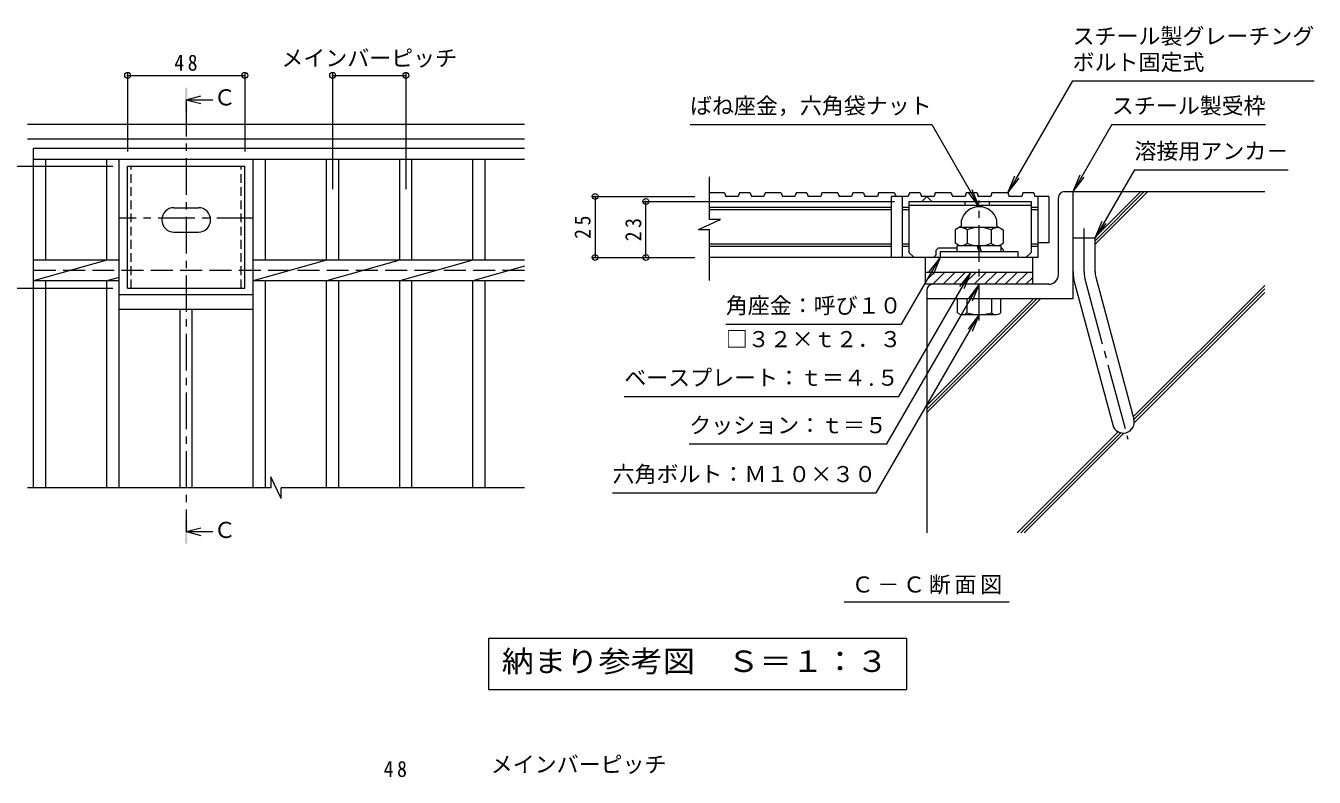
# Model space of a CAD drawing. Units: millimetres, scale not verified. Extents: x -576 to 542, y -411 to 419.
# Drawn here: x -36 to 491, y 34 to 342 of the extents above; entities that cross this region are included whole.
import ezdxf
from ezdxf.enums import TextEntityAlignment as Align

# ---------------------------------------------------------------- set-up
doc = ezdxf.new("R2010")
doc.units = ezdxf.units.MM
doc.header["$LTSCALE"] = 3
doc.header["$PDMODE"] = 32
doc.header["$PDSIZE"] = 2.4
for name, pattern in [('CHAIN1', [8, 5, -1, 1, -1]), ('CHAIN2', [12, 9, -1, 1, -1]), ('DASHED1', [1.8, 1.2, -0.6]), ('DASHED3', [4, 3, -1])]:
    doc.linetypes.add(name, pattern=pattern)
for name, color, linetype, lineweight in [('3-0_通り芯', 3, 'Continuous', 18), ('3-1_躯体', 2, 'Continuous', 18), ('3-2_仕上', 3, 'Continuous', 18), ('3-4_文字', 7, 'Continuous', 18), ('3-5_建具', 7, 'Continuous', 18), ('3-6_間仕切', 6, 'Continuous', 9), ('3-8_ハッチ', 4, 'Continuous', 18), ('3-9_記号', 2, 'Continuous', 18)]:
    doc.layers.add(name, color=color, linetype=linetype, lineweight=lineweight)
doc.styles.add('ＭＳ ゴシック', font='')
doc.styles.get('ＭＳ ゴシック').set_extended_font_data('MS Gothic')

msp = doc.modelspace()

# ---------------------------------------------------------------- linework, layer by layer
at = {"layer": '3-0_通り芯'}
msp.add_line((332.65, 271.966), (334.693, 269.923), dxfattribs=at)
at = {"layer": '3-1_躯体'}
for p, q in [((-35.737, 301.608), (167.818, 301.608)), ((-35.737, 295.607), (167.818, 295.607)), ((5.259, 284.357), (53.259, 284.357)), ((5.259, 234.357), (5.259, 284.357)), ((53.259, 234.357), (53.259, 284.357)), ((325.4, 269.923), (375.4, 269.923)), ((325.4, 269.923), (325.4, 249.055)), ((348.395, 268.423), (348.395, 269.923)), ((358.395, 268.423), (358.395, 269.923)), ((375.4, 269.923), (375.4, 249.055)), ((386.65, 239.966), (386.65, 271.466)), ((389.15, 273.966), (392.65, 273.966)), ((392.65, 229.966), (392.65, 273.966)), ((24.259, 267.352), (34.259, 267.352)), ((325.4, 268.423), (375.4, 268.423)), ((24.259, 257.352), (34.259, 257.352)), ((392.65, 254.966), (401.65, 254.966)), ((401.65, 241.151), (401.65, 254.966)), ((327.489, 246.966), (325.4, 249.055)), ((336.489, 249.966), (337.489, 250.966)), ((336.489, 247.966), (336.489, 249.966)), ((337.489, 250.966), (345.15, 250.966)), ((363.311, 250.966), (363.15, 250.966)), ((364.011, 250.266), (363.311, 250.966)), ((364.011, 250.266), (364.011, 249.266)), ((373.311, 246.966), (375.4, 249.055)), ((335.489, 246.966), (327.489, 246.966)), ((336.489, 247.966), (335.489, 246.966)), ((332.15, 237.229), (335.886, 240.966)), ((332.15, 240.966), (376.15, 240.966)), ((335.129, 235.966), (340.129, 240.966)), ((339.372, 235.966), (344.372, 240.966)), ((343.614, 235.966), (348.614, 240.966)), ((347.857, 235.966), (352.857, 240.966)), ((352.1, 235.966), (357.1, 240.966)), ((356.342, 235.966), (361.342, 240.966)), ((360.585, 235.966), (365.585, 240.966)), ((364.827, 235.966), (369.827, 240.966)), ((369.07, 235.966), (374.07, 240.966)), ((373.313, 235.966), (376.15, 238.803)), ((376.15, 235.966), (376.15, 240.966)), ((401.956, 238.822), (417.549, 180.631)), ((5.259, 234.357), (53.259, 234.357)), ((332.65, 233.466), (332.65, 229.966)), ((393.263, 236.492), (408.855, 178.301)), ((392.65, 229.966), (332.65, 229.966)), ((345.265, 224.309), (345.265, 229.966)), ((349.15, 229.966), (349.15, 224.309)), ((359.15, 229.966), (359.15, 224.309)), ((363.035, 224.309), (363.035, 229.966)), ((347.207, 223.566), (361.092, 223.566))]:
    msp.add_line(p, q, dxfattribs=at)
at = {"layer": '3-1_躯体', "linetype": 'DASHED1'}
for p, q in [((6.759, 234.357), (6.759, 284.357)), ((51.759, 234.357), (51.759, 284.357))]:
    msp.add_line(p, q, dxfattribs=at)
at = {"layer": '3-1_躯体', "linetype": 'CHAIN1'}
msp.add_line((354.15, 221.136), (354.15, 270.291), dxfattribs=at)
at = {"layer": '3-1_躯体', "linetype": 'CHAIN2'}
for p, q in [((397.15, 241.151), (397.15, 258.771)), ((397.61, 237.657), (415.071, 172.49))]:
    msp.add_line(p, q, dxfattribs=at)
at = {"layer": '3-1_躯体', "linetype": 'DASHED3'}
msp.add_line((167.818, 241.607), (-35.737, 241.607), dxfattribs=at)
at = {"layer": '3-1_躯体'}
msp.add_lwpolyline([(382.65, 235.966), (332.15, 235.966), (332.15, 240.966)], dxfattribs=at)
for centre, radius, start, end in [((389.15, 271.466), 2.5, 90, 180), ((24.259, 262.352), 5, 90, 270), ((34.259, 262.352), 5, 270, 90), ((382.65, 239.966), 4, 270, 0), ((410.65, 241.151), 18, 180, 195), ((410.65, 241.151), 9, 180, 195.00002), ((335.15, 233.466), 2.5, 90, 180), ((347.207, 226.476), 2.91, 228.1237, 311.87611), ((354.15, 240.756), 17.19, 253.09029, 286.90971), ((361.092, 226.476), 2.91, 228.12389, 311.8763), ((413.202, 179.466), 4.5, 195.00014, 14.99991)]:
    msp.add_arc(centre, radius, start, end, dxfattribs=at)
at = {"layer": '3-1_躯体', "linetype": 'CHAIN2'}
msp.add_arc((410.65, 241.151), 13.5, 180, 194.99995, dxfattribs=at)
at = {"layer": '3-2_仕上'}
for p, q in [((167.818, 291.607), (-33.241, 291.607)), ((-33.241, 152.55), (-33.241, 291.607)), ((167.818, 287.107), (-33.241, 287.107)), ((-28.241, 245.85), (-28.241, 287.107)), ((-3.241, 245.85), (-3.241, 287.107)), ((1.759, 152.55), (1.759, 287.107)), ((56.759, 152.55), (56.759, 287.107)), ((61.759, 245.85), (61.759, 287.107)), ((86.759, 245.85), (86.759, 287.107)), ((91.759, 245.85), (91.759, 287.107)), ((116.759, 245.85), (116.759, 287.107)), ((121.759, 245.85), (121.759, 287.107)), ((146.759, 245.85), (146.759, 287.107)), ((151.759, 245.85), (151.759, 287.107)), ((243.616, 262.535), (243.616, 279.966)), ((249.82, 273.466), (243.616, 273.466)), ((249.82, 273.466), (250.332, 271.966)), ((255.445, 271.966), (250.332, 271.966)), ((260.363, 273.466), (260.875, 271.966)), ((265.988, 271.966), (260.875, 271.966)), ((273.047, 273.466), (273.558, 271.966)), ((278.671, 271.966), (273.558, 271.966)), ((283.59, 273.466), (284.101, 271.966)), ((289.214, 271.966), (284.101, 271.966)), ((296.273, 273.466), (296.784, 271.966)), ((301.898, 271.966), (296.784, 271.966)), ((306.816, 273.466), (307.328, 271.966)), ((312.441, 271.966), (307.328, 271.966)), ((319.499, 273.466), (320.011, 271.966)), ((322.65, 271.966), (322.65, 246.966)), ((330.043, 273.466), (330.554, 271.966)), ((335.667, 271.966), (330.554, 271.966)), ((330.607, 269.923), (332.65, 271.966)), ((342.726, 273.466), (343.237, 271.966)), ((353.269, 273.466), (353.78, 271.966)), ((358.894, 271.966), (353.78, 271.966)), ((365.952, 273.466), (366.464, 271.966)), ((376.495, 273.466), (377.007, 271.966)), ((382.65, 271.966), (377.007, 271.966)), ((378.15, 271.966), (378.15, 246.966)), ((382.65, 271.966), (382.65, 252.966)), ((318.15, 267.466), (243.616, 267.466)), ((318.15, 266.466), (243.616, 266.466)), ((325.4, 267.466), (322.65, 267.466)), ((325.4, 266.466), (322.65, 266.466)), ((378.15, 267.466), (375.4, 267.466)), ((378.15, 266.466), (375.4, 266.466)), ((239.193, 258.394), (243.616, 258.394)), ((243.616, 237.466), (243.616, 258.394)), ((318.15, 252.466), (243.616, 252.466)), ((318.15, 251.466), (243.616, 251.466)), ((325.4, 252.466), (322.65, 252.466)), ((325.4, 251.466), (322.65, 251.466)), ((378.15, 252.466), (375.4, 252.466)), ((378.15, 251.466), (375.4, 251.466)), ((382.65, 252.966), (378.15, 252.966)), ((-3.241, 245.85), (-33.241, 237.365)), ((1.759, 245.85), (-33.241, 245.85)), ((86.759, 245.85), (56.759, 237.365)), ((167.818, 245.85), (56.759, 245.85)), ((116.759, 245.85), (86.759, 237.365)), ((146.759, 245.85), (116.759, 237.365)), ((167.818, 243.321), (146.759, 237.365)), ((378.15, 246.966), (243.616, 246.966)), ((332.15, 240.966), (332.15, 246.966)), ((376.15, 240.966), (376.15, 246.966)), ((1.759, 238.779), (-3.241, 237.365)), ((1.759, 237.365), (-33.241, 237.365)), ((-28.241, 152.55), (-28.241, 237.365)), ((-3.241, 152.55), (-3.241, 237.365)), ((167.818, 237.365), (56.759, 237.365)), ((61.759, 152.55), (61.759, 237.365)), ((86.759, 152.55), (86.759, 237.365)), ((91.759, 152.55), (91.759, 237.365)), ((116.759, 152.55), (116.759, 237.365)), ((121.759, 152.55), (121.759, 237.365)), ((146.759, 152.55), (146.759, 237.365)), ((151.759, 152.55), (151.759, 237.365)), ((56.759, 231.607), (1.759, 231.607)), ((56.759, 225.607), (1.759, 225.607)), ((26.759, 152.55), (26.759, 225.607)), ((31.759, 152.55), (31.759, 225.607)), ((63.97, 152.55), (-35.737, 152.55)), ((68.111, 148.126), (68.111, 152.55)), ((167.818, 152.55), (68.111, 152.55))]:
    msp.add_line(p, q, dxfattribs=at)
for points in [[(260.363, 273.466), (255.956, 273.466), (255.445, 271.966)], [(273.047, 273.466), (266.499, 273.466), (265.988, 271.966)], [(283.59, 273.466), (279.182, 273.466), (278.671, 271.966)], [(296.273, 273.466), (289.726, 273.466), (289.214, 271.966)], [(306.816, 273.466), (302.409, 273.466), (301.898, 271.966)], [(319.499, 273.466), (312.952, 273.466), (312.441, 271.966)], [(325.124, 271.966), (318.15, 271.966), (318.15, 246.966)], [(330.043, 273.466), (325.635, 273.466), (325.124, 271.966)], [(342.726, 273.466), (336.179, 273.466), (335.667, 271.966)], [(353.269, 273.466), (348.862, 273.466), (348.35, 271.966), (343.237, 271.966)], [(365.952, 273.466), (359.405, 273.466), (358.894, 271.966)], [(376.495, 273.466), (372.088, 273.466), (371.577, 271.966), (366.464, 271.966)], [(239.193, 258.394), (248.113, 262.535), (243.616, 262.535)], [(68.111, 148.126), (63.97, 157.046), (63.97, 152.55)]]:
    msp.add_lwpolyline(points, dxfattribs=at)
at = {"layer": '3-4_文字'}
for p, q in [((5.259, 322.508), (5.259, 290.357)), ((53.259, 322.508), (53.259, 290.357)), ((89.259, 322.508), (89.259, 274.902)), ((119.259, 322.508), (119.259, 274.902)), ((5.259, 321.608), (53.259, 321.608)), ((89.259, 321.608), (119.259, 321.608)), ((-49.141, 284.357), (-0.741, 284.357)), ((195.931, 271.966), (237.616, 271.966)), ((196.831, 271.966), (196.831, 246.966)), ((216.716, 269.923), (319.4, 269.923)), ((217.616, 246.966), (217.616, 269.923)), ((195.931, 246.966), (237.616, 246.966)), ((-49.141, 234.357), (-0.741, 234.357))]:
    msp.add_line(p, q, dxfattribs=at)
for p in [(5.259, 321.608), (53.259, 321.608), (89.259, 321.608), (119.259, 321.608), (196.831, 271.966), (217.616, 269.923), (196.831, 246.966), (217.616, 246.966)]:
    msp.add_point(p, dxfattribs=at)
at = {"layer": '3-5_建具'}
for p, q in [((392.428, 319.324), (365.952, 273.466)), ((392.428, 319.324), (491.428, 319.324)), ((408.525, 301.462), (392.65, 273.966)), ((408.525, 301.462), (471.525, 301.462)), ((365.952, 273.466), (368.822, 280.395)), ((392.65, 273.966), (395.52, 280.895)), ((392.65, 273.966), (397.216, 279.916)), ((417.78, 282.904), (401.65, 254.966)), ((417.78, 282.904), (480.78, 282.904)), ((354.15, 267.766), (351.28, 274.695)), ((365.952, 273.466), (370.518, 279.416)), ((354.15, 267.766), (349.584, 273.716)), ((401.65, 254.966), (404.52, 261.895)), ((401.65, 254.966), (406.216, 260.916)), ((322.347, 219.595), (338.15, 246.966)), ((338.15, 246.966), (333.584, 241.016)), ((338.15, 246.966), (335.28, 240.037)), ((321.246, 189.975), (350.686, 240.966)), ((350.686, 240.966), (346.12, 235.016)), ((350.686, 240.966), (347.816, 234.037)), ((316.36, 170.511), (354.15, 235.966)), ((354.15, 235.966), (349.584, 230.016)), ((354.15, 235.966), (351.28, 229.037)), ((311.95, 150.474), (354.15, 223.566)), ((354.15, 223.566), (349.584, 217.616)), ((354.15, 223.566), (351.28, 216.637)), ((250.347, 219.595), (322.347, 219.595)), ((208.746, 189.975), (321.246, 189.975)), ((235.36, 170.511), (316.36, 170.511)), ((203.95, 150.474), (311.95, 150.474)), ((298.9, 105.786), (366.4, 105.786)), ((153.125, 90.877), (324.425, 90.877)), ((153.125, 90.877), (153.125, 69.877)), ((324.425, 90.877), (324.425, 69.877)), ((153.125, 69.877), (324.425, 69.877))]:
    msp.add_line(p, q, dxfattribs=at)
at = {"layer": '3-5_建具', "color": 4}
for p, q in [((29.259, 311.608), (35.259, 313.208)), ((29.259, 311.608), (35.259, 310.008)), ((29.259, 311.608), (40.199, 311.608)), ((29.259, 134.563), (35.259, 136.163)), ((29.259, 134.563), (35.259, 132.963)), ((29.259, 134.563), (40.199, 134.563))]:
    msp.add_line(p, q, dxfattribs=at)
at = {"layer": '3-5_建具', "color": 4, "linetype": 'CHAIN1'}
msp.add_line((29.259, 311.608), (29.259, 134.563), dxfattribs=at)
at = {"layer": '3-5_建具'}
msp.add_lwpolyline([(235.687, 301.462), (334.695, 301.462), (354.15, 267.766)], dxfattribs=at)
at = {"layer": '3-5_建具', "color": 4}
for points in [[(28.759, 306.608), (29.759, 306.608), (28.759, 316.608), (29.759, 316.608)], [(28.759, 129.563), (29.759, 129.563), (28.759, 139.563), (29.759, 139.563)]]:
    msp.add_solid(points, dxfattribs=at)
at = {"layer": '3-6_間仕切'}
for p, q in [((392.65, 273.966), (471.15, 273.966)), ((401.385, 254.966), (420.385, 273.966)), ((401.65, 252.403), (423.213, 273.966)), ((401.65, 253.817), (421.799, 273.966)), ((332.65, 233.466), (332.65, 134.116)), ((417.284, 181.619), (471.15, 235.484)), ((417.581, 180.502), (471.15, 234.071)), ((417.694, 179.201), (471.15, 232.656)), ((332.65, 186.231), (376.385, 229.966)), ((332.65, 183.403), (379.213, 229.966)), ((332.65, 184.818), (377.799, 229.966)), ((369.781, 134.116), (411.134, 175.469)), ((371.196, 134.116), (412.166, 175.087)), ((372.609, 134.116), (413.467, 174.974))]:
    msp.add_line(p, q, dxfattribs=at)
at = {"layer": '3-8_ハッチ', "color": 2, "linetype": 'CHAIN1'}
msp.add_line((56.759, 263.107), (1.759, 263.107), dxfattribs=at)
at = {"layer": '3-9_記号', "color": 5, "lineweight": 9}
for p, q in [((362.26, 259.266), (346.039, 259.266)), ((346.9, 260.052), (346.9, 262.186)), ((361.4, 260.052), (361.4, 262.186)), ((361.65, 259.619), (363.965, 258.282)), ((349.242, 258.282), (349.242, 252.75)), ((359.057, 258.282), (359.057, 252.75)), ((363.965, 258.282), (363.965, 252.75)), ((338.15, 249.266), (338.15, 246.966)), ((370.15, 249.266), (338.15, 249.266)), ((346.039, 251.766), (344.335, 252.75)), ((363.15, 251.766), (345.15, 251.766)), ((345.15, 249.266), (345.15, 251.766)), ((353.297, 251.766), (353.967, 249.266)), ((354.333, 251.766), (355.002, 249.266)), ((362.26, 251.766), (363.965, 252.75)), ((363.15, 249.266), (363.15, 251.766)), ((370.15, 246.966), (370.15, 249.266))]:
    msp.add_line(p, q, dxfattribs=at)
msp.add_lwpolyline([(346.65, 259.619), (344.335, 258.282), (344.335, 252.75)], dxfattribs=at)
for centre, radius, start, end in [((354.15, 260.266), 7.5, 14.83513, 165.16487), ((346.039, 253.561), 5.705, 55.8457, 90), ((346.4, 260.052), 0.5, 300.00003, 0), ((354.15, 246.537), 12.729, 67.32364, 112.67636), ((362.26, 253.561), 5.705, 90, 124.1543), ((361.9, 260.052), 0.5, 180, 239.99997), ((346.039, 257.472), 5.705, 270, 304.1543), ((354.15, 264.496), 12.729, 247.32362, 292.67636), ((362.26, 257.472), 5.705, 235.8457, 270)]:
    msp.add_arc(centre, radius, start, end, dxfattribs=at)

# ---------------------------------------------------------------- texts
at = {"layer": '3-4_文字', "color": 2, "style": 'ＭＳ ゴシック'}
for p in [(68.259, 323.408), (154.039, 33.866)]:
    msp.add_text('メインバーピッチ', height=6.598, dxfattribs=at).set_placement(p, align=Align.BOTTOM_LEFT)
at = {"layer": '3-4_文字', "color": 2, "char_height": 6.598, "attachment_point": 7, "style": 'ＭＳ ゴシック'}
for insert in [(24.384, 323.408), (110.164, 33.866)]:
    msp.add_mtext('\\T1.36;\\W0.9;48', dxfattribs=dict(at, insert=insert))
at = {"layer": '3-4_文字', "color": 2, "char_height": 6.598, "attachment_point": 7, "rotation": 90, "style": 'ＭＳ ゴシック'}
for s, insert in [('\\T1.36;\\W0.9;25', (195.031, 254.591)), ('\\T1.36;\\W0.9;23', (215.816, 253.57))]:
    msp.add_mtext(s, dxfattribs=dict(at, insert=insert))
at = {"layer": '3-5_建具', "style": 'ＭＳ ゴシック'}
for s, p in [('スチール製グレーチング', (392.428, 332.406)), ('ボルト固定式', (392.428, 321.724)), ('ばね座金，六角袋ナット', (235.687, 303.862)), ('スチール製受枠', (408.525, 303.862)), ('溶接用アンカ－', (417.78, 285.304)), ('角座金：呼び１０', (250.347, 221.995)), ('□３２×ｔ２．３', (250.347, 208.195)), ('ベースプレート：ｔ＝４.５', (208.746, 192.375)), ('クッション：ｔ＝５', (235.36, 172.911)), ('六角ボルト：Ｍ１０×３０', (203.95, 152.874))]:
    msp.add_text(s, height=6.598, dxfattribs=at).set_placement(p, align=Align.BOTTOM_LEFT)
at = {"layer": '3-5_建具', "color": 2, "style": 'ＭＳ ゴシック'}
for p in [(40.565, 307.31), (40.565, 129.966)]:
    msp.add_text('Ｃ', height=6.598, dxfattribs=at).set_placement(p, align=Align.BOTTOM_LEFT)
at = {"layer": '3-5_建具', "color": 2, "style": 'ＭＳ ゴシック', "width": 1.1}
msp.add_text('納まり参考図\u3000Ｓ＝１：３', height=8.798, dxfattribs=at).set_placement((158.525, 74.377), align=Align.BOTTOM_LEFT)
at = {"layer": '3-5_建具', "insert": (301.9, 108.786), "char_height": 6.598, "attachment_point": 7, "style": 'ＭＳ ゴシック'}
msp.add_mtext('\\T1.17;Ｃ－Ｃ断面図', dxfattribs=at)

doc.saveas('drawing.dxf')
